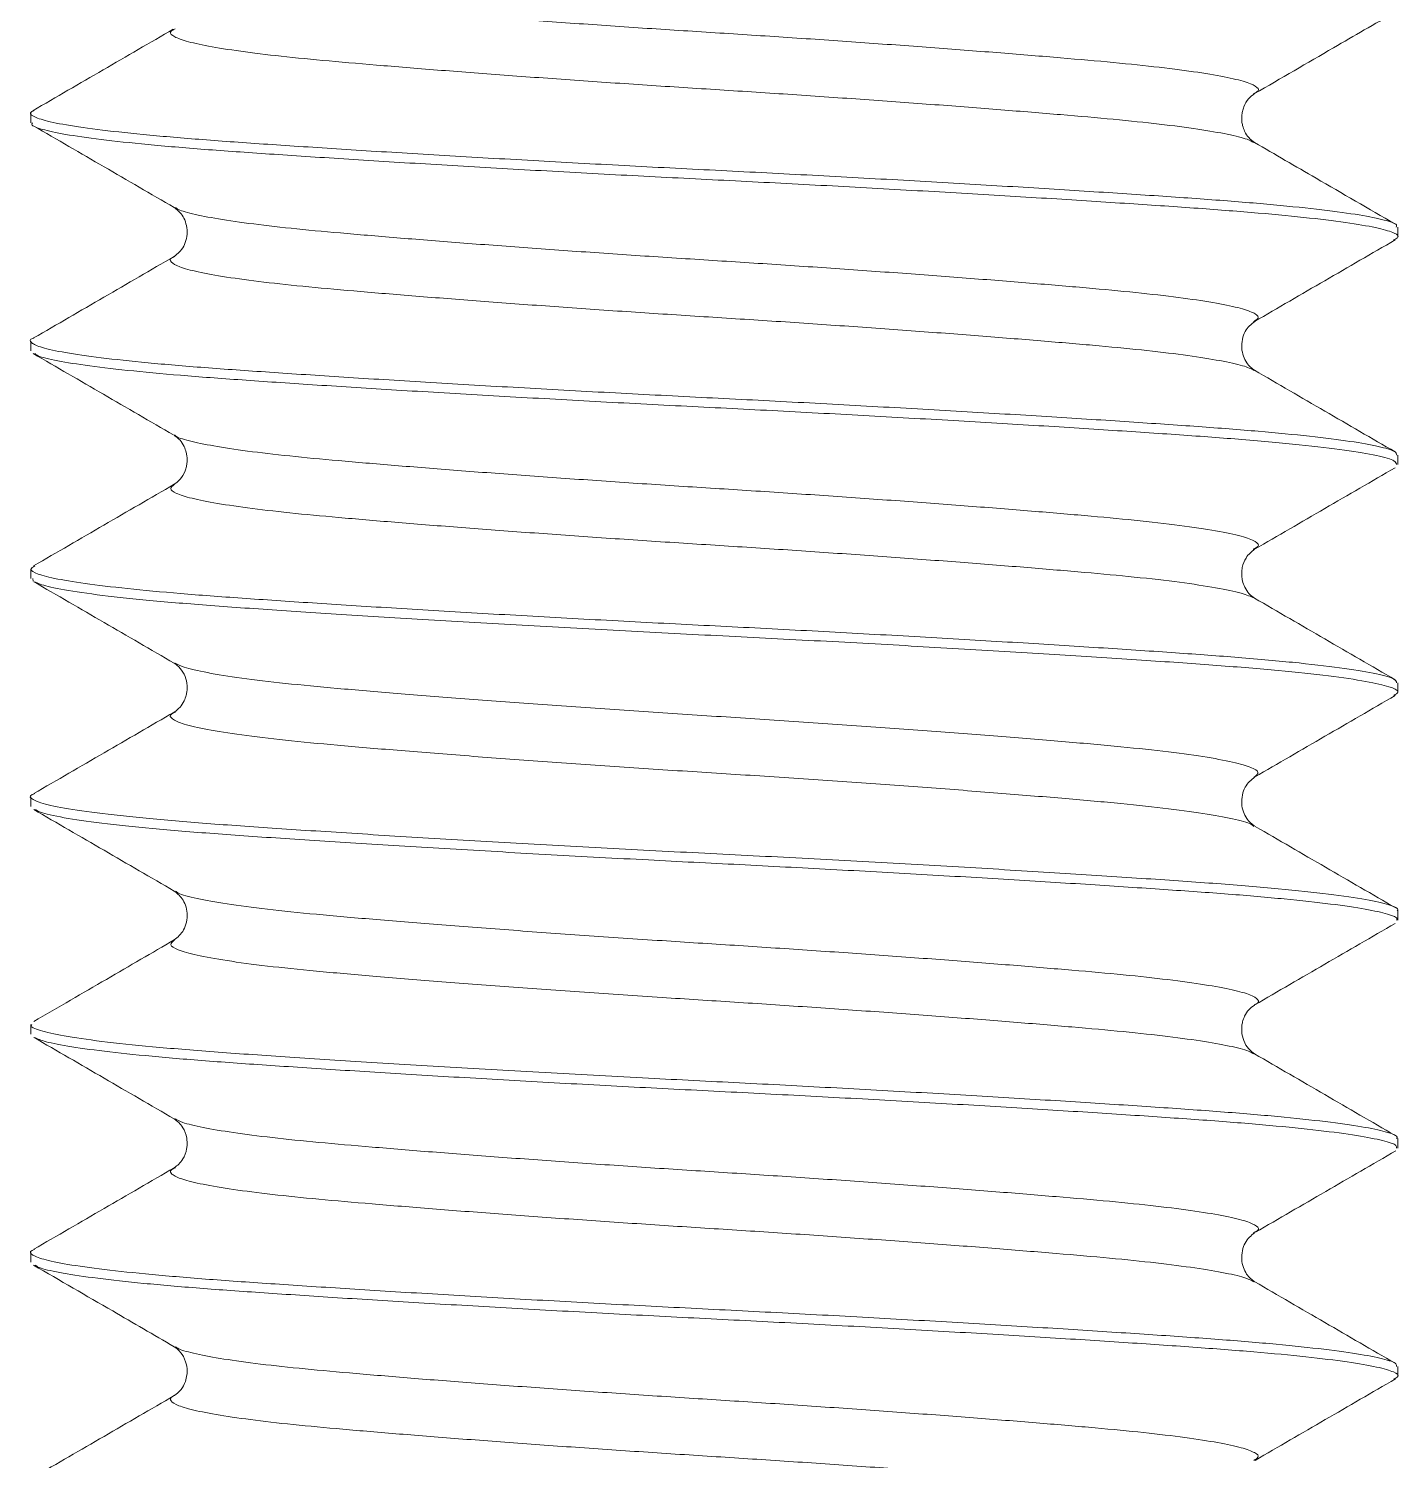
# Paper-space layout '_Back' of a CAD drawing. Header units: millimetres. Extents: x -3 to 3, y 0 to 26.5.
# Drawn here: x -3.01 to 3.01, y 13.17 to 19.46 of the extents above; entities that cross this region are included whole.
import ezdxf

# ---------------------------------------------------------------- set-up
doc = ezdxf.new("R2010")
doc.units = ezdxf.units.MM

psp = doc.layouts.new('_Back')

# ---------------------------------------------------------------- linework, layer by layer
at = {"color": 7, "linetype": 'Continuous', "lineweight": 15}
for p, q in [((-2.3703, 19.4535), (-2.3669, 19.4555)), ((-3, 19.0843), (-3, 19.0422)), ((3, 18.5422), (3, 18.5844)), ((-3, 18.0844), (-3, 18.0422)), ((-2.3678, 17.6708), (-2.3695, 17.6722)), ((3, 17.5422), (3, 17.5844)), ((-3, 17.0844), (-3, 17.0422)), ((-2.9905, 17.03), (-2.9925, 17.0422)), ((3, 16.5421), (3, 16.5844)), ((-3, 16.0843), (-3, 16.0422)), ((2.3684, 15.9541), (2.3667, 15.9554)), ((3, 15.5421), (3, 15.5843)), ((-3, 15.0844), (-3, 15.0422)), ((3, 14.5422), (3, 14.5843)), ((2.3668, 14.1709), (2.3708, 14.173)), ((-3, 14.0843), (-3, 14.0422)), ((3, 13.5422), (3, 13.5844))]:
    psp.add_line(p, q, dxfattribs=at)
at = {"color": 8, "linetype": 'Continuous', "lineweight": 15}
for points, knots in [([(2.3665, 19.1705), (2.3719, 19.1729), (2.3931, 19.1824), (2.3865, 19.198), (2.3457, 19.2194), (2.258, 19.2416), (2.1284, 19.264), (1.9596, 19.2861), (1.7568, 19.3072), (1.5229, 19.3275), (1.2599, 19.3491), (0.9707, 19.3714), (0.6628, 19.3938), (0.3449, 19.4157), (0.0236, 19.4365), (-0.2979, 19.457), (-0.6165, 19.4789), (-0.9264, 19.5012), (-1.2189, 19.5236), (-1.4861, 19.5454), (-1.7244, 19.5658), (-1.9318, 19.5867), (-2.1061, 19.6087), (-2.2409, 19.631), (-2.3322, 19.652), (-2.3573, 19.665), (-2.3684, 19.6708)], [0, 0, 0, 0, 0.014615, 0.056961, 0.099968, 0.143543, 0.187282, 0.230771, 0.27361, 0.315999, 0.359161, 0.402806, 0.446526, 0.489909, 0.532559, 0.575077, 0.618376, 0.662072, 0.705755, 0.749012, 0.79148, 0.834192, 0.87761, 0.921338, 0.964963, 1, 1, 1, 1]), ([(2.3664, 18.956), (2.3586, 18.9607), (2.3388, 18.9725), (2.2571, 18.9922), (2.1287, 19.0146), (1.9596, 19.0367), (1.7569, 19.0578), (1.5229, 19.0781), (1.2599, 19.0997), (0.9707, 19.122), (0.6628, 19.1444), (0.3449, 19.1663), (0.0236, 19.1871), (-0.2979, 19.2076), (-0.6165, 19.2295), (-0.9264, 19.2518), (-1.2189, 19.2741), (-1.4861, 19.2959), (-1.7244, 19.3164), (-1.9319, 19.3373), (-2.1059, 19.3592), (-2.2416, 19.3816), (-2.3357, 19.4039), (-2.3829, 19.4255), (-2.3944, 19.4413), (-2.3755, 19.4509), (-2.3703, 19.4535)], [0, 0, 0, 0, 0.0282941, 0.0721179, 0.1161066, 0.1598437, 0.2029273, 0.2455578, 0.2889655, 0.3328597, 0.3768293, 0.4204592, 0.463353, 0.5061136, 0.5496594, 0.593605, 0.6375363, 0.6810405, 0.7237506, 0.7667061, 0.8103719, 0.8543496, 0.8982236, 0.941584, 0.9841916, 1, 1, 1, 1]), ([(2.3663, 18.1705), (2.3741, 18.1749), (2.3946, 18.1862), (2.3794, 18.2039), (2.3254, 18.2256), (2.2256, 18.2479), (2.0845, 18.2703), (1.9057, 18.2922), (1.6938, 18.3129), (1.4515, 18.3335), (1.1806, 18.3554), (0.8852, 18.3778), (0.5736, 18.4001), (0.2544, 18.4218), (-0.0672, 18.4421), (-0.3882, 18.4631), (-0.7053, 18.4852), (-1.0112, 18.5076), (-1.2972, 18.5298), (-1.5564, 18.5513), (-1.7863, 18.5715), (-1.9845, 18.5928), (-2.1487, 18.615), (-2.2711, 18.6374), (-2.3449, 18.6561), (-2.3606, 18.6668), (-2.3659, 18.6705)], [0, 0, 0, 0, 0.026621, 0.069064, 0.112295, 0.155982, 0.199716, 0.243085, 0.285696, 0.328296, 0.371659, 0.415391, 0.459081, 0.502319, 0.544769, 0.587564, 0.63104, 0.674798, 0.718425, 0.761514, 0.803889, 0.846863, 0.890434, 0.934199, 0.977744, 1, 1, 1, 1]), ([(2.3698, 17.956), (2.3553, 17.9627), (2.3251, 17.9767), (2.2251, 17.9985), (2.0846, 18.0209), (1.9056, 18.0428), (1.6939, 18.0634), (1.4515, 18.0841), (1.1806, 18.106), (0.8852, 18.1283), (0.5736, 18.1506), (0.2544, 18.1724), (-0.0672, 18.1927), (-0.3882, 18.2137), (-0.7053, 18.2357), (-1.0112, 18.2582), (-1.2972, 18.2804), (-1.5564, 18.3019), (-1.7862, 18.3221), (-1.9846, 18.3434), (-2.1484, 18.3655), (-2.2723, 18.388), (-2.3543, 18.4101), (-2.3885, 18.4314), (-2.3922, 18.4459), (-2.3717, 18.4544), (-2.3683, 18.4558)], [0, 0, 0, 0, 0.0403297, 0.0840425, 0.1278022, 0.1711961, 0.2138319, 0.2564571, 0.2998446, 0.3436025, 0.3873181, 0.4305812, 0.4730555, 0.5158755, 0.5593766, 0.6031605, 0.6468131, 0.6899276, 0.7323273, 0.7753255, 0.8189218, 0.8627125, 0.9062831, 0.9492316, 0.9916439, 1, 1, 1, 1]), ([(2.3652, 17.1704), (2.3731, 17.1745), (2.3956, 17.186), (2.3795, 17.2042), (2.3199, 17.2275), (2.2081, 17.2513), (2.0498, 17.2751), (1.854, 17.2978), (1.6284, 17.3185), (1.3779, 17.3396), (1.0993, 17.3617), (0.7985, 17.3841), (0.4838, 17.4063), (0.1636, 17.4277), (-0.1581, 17.4479), (-0.4784, 17.4693), (-0.7932, 17.4915), (-1.0943, 17.5139), (-1.3734, 17.536), (-1.6244, 17.5571), (-1.8456, 17.5774), (-2.0344, 17.599), (-2.1882, 17.6213), (-2.2977, 17.6436), (-2.3572, 17.6603), (-2.3661, 17.6691), (-2.3678, 17.6708)], [0, 0, 0, 0, 0.0245365, 0.0697752, 0.1158811, 0.1624681, 0.2090382, 0.2550939, 0.2974799, 0.3403021, 0.3837785, 0.4275095, 0.4710813, 0.514089, 0.556428, 0.5994228, 0.6429884, 0.6867202, 0.7302043, 0.7730407, 0.8154198, 0.85857, 0.902206, 0.9459194, 0.9892973, 1, 1, 1, 1]), ([(2.3701, 16.956), (2.3538, 16.9633), (2.3202, 16.9784), (2.2075, 17.0019), (2.05, 17.0257), (1.854, 17.0484), (1.6284, 17.0691), (1.3779, 17.0902), (1.0993, 17.1123), (0.7985, 17.1347), (0.4838, 17.1569), (0.1636, 17.1783), (-0.1581, 17.1985), (-0.4784, 17.2199), (-0.7932, 17.2421), (-1.0943, 17.2645), (-1.3734, 17.2865), (-1.6244, 17.3077), (-1.8456, 17.3279), (-2.0346, 17.3496), (-2.1876, 17.3719), (-2.3001, 17.3943), (-2.3679, 17.4162), (-2.3951, 17.4364), (-2.378, 17.4496), (-2.3699, 17.4559)], [0, 0, 0, 0, 0.043968, 0.0906, 0.137215, 0.183315, 0.225742, 0.268605, 0.312123, 0.355896, 0.39951, 0.442559, 0.484939, 0.527975, 0.571582, 0.615356, 0.658882, 0.701759, 0.744179, 0.787371, 0.831049, 0.874804, 0.918224, 0.960913, 1, 1, 1, 1]), ([(2.3698, 16.1707), (2.3782, 16.1774), (2.3959, 16.1915), (2.3622, 16.2132), (2.2821, 16.2367), (2.1517, 16.2606), (1.9765, 16.2842), (1.7618, 16.3068), (1.5116, 16.3285), (1.2285, 16.3517), (0.9165, 16.3755), (0.5851, 16.3993), (0.2445, 16.4225), (-0.099, 16.4441), (-0.4413, 16.4667), (-0.7779, 16.4903), (-1.0993, 16.5142), (-1.3956, 16.5378), (-1.66, 16.5601), (-1.8901, 16.5819), (-2.0829, 16.6053), (-2.2316, 16.6291), (-2.3302, 16.6511), (-2.3558, 16.6646), (-2.3667, 16.6704)], [0, 0, 0, 0, 0.0417968, 0.0874309, 0.1338381, 0.1805345, 0.2270179, 0.2727996, 0.3180762, 0.3642127, 0.4108476, 0.4574824, 0.5036189, 0.5488956, 0.5946772, 0.6411606, 0.6878571, 0.7342642, 0.7798983, 0.8252683, 0.8715121, 0.9181795, 0.9647701, 1, 1, 1, 1]), ([(2.3667, 15.9554), (2.3635, 15.9582), (2.3518, 15.9685), (2.2799, 15.9873), (2.1523, 16.0112), (1.9763, 16.0348), (1.7619, 16.0574), (1.5116, 16.0791), (1.2285, 16.1022), (0.9165, 16.1261), (0.5851, 16.1499), (0.2445, 16.1731), (-0.099, 16.1947), (-0.4413, 16.2173), (-0.7779, 16.2409), (-1.0993, 16.2648), (-1.3956, 16.2884), (-1.66, 16.3107), (-1.8901, 16.3325), (-2.0827, 16.3558), (-2.2325, 16.3797), (-2.3353, 16.4034), (-2.3849, 16.4265), (-2.3948, 16.4432), (-2.3717, 16.4534), (-2.3657, 16.4561)], [0, 0, 0, 0, 0.017078, 0.063404, 0.11002, 0.156422, 0.202124, 0.247322, 0.293378, 0.339932, 0.386486, 0.432542, 0.47774, 0.523442, 0.569844, 0.616459, 0.662786, 0.70834, 0.753631, 0.799795, 0.846381, 0.89289, 0.938829, 0.983983, 1, 1, 1, 1]), ([(2.3693, 15.1708), (2.3716, 15.1717), (2.3917, 15.1797), (2.3891, 15.1938), (2.3583, 15.215), (2.2792, 15.237), (2.1581, 15.2595), (1.9968, 15.2816), (1.8007, 15.3031), (1.5729, 15.3232), (1.3157, 15.3447), (1.0313, 15.3668), (0.7265, 15.3893), (0.4099, 15.4113), (0.0891, 15.4324), (-0.2399, 15.4532), (-0.5736, 15.4759), (-0.9056, 15.4997), (-1.2183, 15.5235), (-1.5025, 15.5467), (-1.7539, 15.5684), (-1.9697, 15.5909), (-2.1471, 15.6145), (-2.2763, 15.6384), (-2.3496, 15.6572), (-2.3621, 15.6676), (-2.3654, 15.6704)], [0, 0, 0, 0, 0.005489, 0.047927, 0.090822, 0.134365, 0.178157, 0.221782, 0.264836, 0.307233, 0.3503, 0.393931, 0.437722, 0.481258, 0.524139, 0.566583, 0.612702, 0.659336, 0.705987, 0.752156, 0.797457, 0.843214, 0.889689, 0.936395, 0.982827, 1, 1, 1, 1]), ([(2.3659, 14.9561), (2.3617, 14.9592), (2.3478, 14.9695), (2.2778, 14.9877), (2.1585, 15.0101), (1.9967, 15.0322), (1.8007, 15.0536), (1.5729, 15.0738), (1.3157, 15.0953), (1.0313, 15.1174), (0.7265, 15.1399), (0.4099, 15.1619), (0.0891, 15.183), (-0.2399, 15.2038), (-0.5736, 15.2264), (-0.9056, 15.2502), (-1.2183, 15.2741), (-1.5025, 15.2973), (-1.7539, 15.319), (-1.9698, 15.3415), (-2.1465, 15.3651), (-2.2785, 15.389), (-2.3604, 15.4126), (-2.3959, 15.4346), (-2.3787, 15.449), (-2.3704, 15.456)], [0, 0, 0, 0, 0.019283, 0.0628, 0.106564, 0.150163, 0.19319, 0.235561, 0.278601, 0.322206, 0.36597, 0.409479, 0.452334, 0.494752, 0.540842, 0.587447, 0.63407, 0.68021, 0.725483, 0.771212, 0.817659, 0.864336, 0.91074, 0.956387, 1, 1, 1, 1]), ([(2.3708, 14.173), (2.3752, 14.1751), (2.3941, 14.1843), (2.3845, 14.1996), (2.3405, 14.2212), (2.2493, 14.2434), (2.1164, 14.2658), (1.9448, 14.2878), (1.7394, 14.3088), (1.5032, 14.3292), (1.2379, 14.3509), (0.9469, 14.3732), (0.6379, 14.3956), (0.3196, 14.4174), (-0.0018, 14.4381), (-0.3232, 14.4587), (-0.6414, 14.4806), (-0.9503, 14.503), (-1.241, 14.5253), (-1.506, 14.547), (-1.742, 14.5674), (-1.9468, 14.5884), (-2.1184, 14.6104), (-2.2497, 14.6328), (-2.3356, 14.6531), (-2.3577, 14.6654), (-2.3669, 14.6705)], [0, 0, 0, 0, 0.012975, 0.055567, 0.098878, 0.14273, 0.186713, 0.230412, 0.273427, 0.316095, 0.359555, 0.40347, 0.447427, 0.491012, 0.533832, 0.576662, 0.620253, 0.664212, 0.708124, 0.751577, 0.794238, 0.837263, 0.880968, 0.924952, 0.9688, 1, 1, 1, 1]), ([(2.3676, 13.9558), (2.358, 13.9611), (2.3354, 13.9735), (2.2485, 13.994), (2.1166, 14.0164), (1.9447, 14.0384), (1.7395, 14.0594), (1.5032, 14.0797), (1.2379, 14.1015), (0.9469, 14.1238), (0.6379, 14.1461), (0.3196, 14.168), (-0.0018, 14.1887), (-0.3232, 14.2093), (-0.6414, 14.2312), (-0.9503, 14.2536), (-1.241, 14.2759), (-1.506, 14.2976), (-1.7419, 14.3179), (-1.9469, 14.339), (-2.1181, 14.361), (-2.2506, 14.3834), (-2.3412, 14.4056), (-2.3851, 14.4272), (-2.3936, 14.4432), (-2.3723, 14.4531), (-2.3661, 14.4561)], [0, 0, 0, 0, 0.032087, 0.075689, 0.119423, 0.162875, 0.205646, 0.248072, 0.291285, 0.334951, 0.378659, 0.421997, 0.464573, 0.50716, 0.550505, 0.594214, 0.637877, 0.681084, 0.723503, 0.766284, 0.809741, 0.853476, 0.897075, 0.940132, 0.982481, 1, 1, 1, 1]), ([(2.3686, 13.1718), (2.3759, 13.1763), (2.3948, 13.1877), (2.3766, 13.2056), (2.3191, 13.2274), (2.2159, 13.2497), (2.0716, 13.2721), (1.8901, 13.2939), (1.6758, 13.3144), (1.4312, 13.3352), (1.158, 13.3571), (0.8611, 13.3795), (0.5485, 13.4018), (0.229, 13.4235), (-0.0927, 13.4437), (-0.4135, 13.4649), (-0.73, 13.4869), (-1.0346, 13.5093), (-1.3188, 13.5315), (-1.5757, 13.5529), (-1.8031, 13.5731), (-1.9988, 13.5945), (-2.1601, 13.6167), (-2.279, 13.6391), (-2.3485, 13.6573), (-2.3621, 13.6675), (-2.3663, 13.6706)], [0, 0, 0, 0, 0.027334, 0.069923, 0.113305, 0.157112, 0.200933, 0.244356, 0.286996, 0.329769, 0.373275, 0.417121, 0.460891, 0.504176, 0.546687, 0.589648, 0.633262, 0.677127, 0.720827, 0.763956, 0.806424, 0.849558, 0.89326, 0.937125, 0.980736, 1, 1, 1, 1]), ([(2.371, 12.9559), (2.371, 12.956), (2.3658, 12.9631), (2.3155, 12.978), (2.2169, 13.0003), (2.0714, 13.0226), (1.8902, 13.0445), (1.6758, 13.065), (1.4312, 13.0858), (1.158, 13.1077), (0.8611, 13.1301), (0.5485, 13.1524), (0.229, 13.174), (-0.0927, 13.1943), (-0.4135, 13.2154), (-0.73, 13.2375), (-1.0346, 13.2599), (-1.3188, 13.2821), (-1.5757, 13.3035), (-1.8031, 13.3237), (-1.9989, 13.3451), (-2.1597, 13.3673), (-2.2803, 13.3897), (-2.3589, 13.4118), (-2.3893, 13.433), (-2.3915, 13.4471), (-2.3711, 13.4551), (-2.3687, 13.4561)], [0, 0, 0, 0, 0.000647, 0.043917, 0.087611, 0.131319, 0.174629, 0.217159, 0.259821, 0.303216, 0.346948, 0.390605, 0.433778, 0.476178, 0.519029, 0.56253, 0.606281, 0.649869, 0.692887, 0.735245, 0.778267, 0.821857, 0.865607, 0.909106, 0.951952, 0.994354, 1, 1, 1, 1])]:
    psp.add_open_spline(points, degree=3, knots=knots, dxfattribs=at)
at = {"color": 7, "linetype": 'Continuous', "lineweight": 15}
for points, knots in [([(2.3712, 19.1705), (2.4868, 19.2377), (2.6923, 19.357), (2.8979, 19.4762), (2.9878, 19.5283)], [0, 0, 0, 0, 0.562532, 1, 1, 1, 1]), ([(-2.3753, 19.4535), (-2.478, 19.3938), (-2.6835, 19.2745), (-2.889, 19.1553), (-2.9918, 19.0957)], [0, 0, 0, 0, 0.499793, 1, 1, 1, 1]), ([(2.371, 18.9561), (2.3624, 18.9622), (2.347, 18.9731), (2.3281, 19.0014), (2.3188, 19.0268), (2.3157, 19.0437), (2.3145, 19.0572), (2.3144, 19.0742), (2.3175, 19.0935), (2.3261, 19.1216), (2.3462, 19.153), (2.3624, 19.1644), (2.3712, 19.1705)], [0, 0, 0, 0, 0.168405, 0.301046, 0.397656, 0.45802, 0.474609, 0.527633, 0.585696, 0.650745, 0.809244, 1, 1, 1, 1]), ([(2.9934, 18.5844), (2.9946, 18.5877), (2.9986, 18.5979), (2.9463, 18.6158), (2.8392, 18.638), (2.6754, 18.6604), (2.4634, 18.6825), (2.2085, 18.7036), (1.9144, 18.7239), (1.5838, 18.7455), (1.2202, 18.7678), (0.8331, 18.7902), (0.4335, 18.8121), (0.0297, 18.8329), (-0.3744, 18.8534), (-0.7749, 18.8753), (-1.1646, 18.8976), (-1.5322, 18.9199), (-1.8681, 18.9417), (-2.1677, 18.9622), (-2.4285, 18.983), (-2.6473, 19.005), (-2.8178, 19.0274), (-2.9363, 19.0497), (-2.9948, 19.0713), (-3.0107, 19.086), (-2.9908, 19.0944), (-2.9874, 19.0958)], [0, 0, 0, 0, 0.020579, 0.062617, 0.105208, 0.147959, 0.190466, 0.23234, 0.273775, 0.315963, 0.358623, 0.401355, 0.443758, 0.485449, 0.52701, 0.569332, 0.612041, 0.654736, 0.697018, 0.73853, 0.78028, 0.822718, 0.865459, 0.908099, 0.950241, 0.991654, 1, 1, 1, 1]), ([(2.9813, 18.5283), (2.9882, 18.5315), (3.0103, 18.5416), (2.9906, 18.5581), (2.9233, 18.5798), (2.7977, 18.6021), (2.6203, 18.6245), (2.3955, 18.6464), (2.1293, 18.6671), (1.8247, 18.6877), (1.4841, 18.7096), (1.1128, 18.732), (0.721, 18.7543), (0.3198, 18.776), (-0.0845, 18.7963), (-0.488, 18.8173), (-0.8866, 18.8394), (-1.2711, 18.8618), (-1.6307, 18.884), (-1.9565, 18.9055), (-2.2454, 18.9257), (-2.4948, 18.947), (-2.7005, 18.9692), (-2.8573, 18.9916), (-2.9564, 19.0137), (-3.0017, 19.0305), (-2.9955, 19.0398), (-2.9939, 19.0422)], [0, 0, 0, 0, 0.018646, 0.059915, 0.101947, 0.144422, 0.186942, 0.229108, 0.270539, 0.31196, 0.35412, 0.396638, 0.439116, 0.481155, 0.52243, 0.56404, 0.606309, 0.648853, 0.691269, 0.733164, 0.774367, 0.816149, 0.858511, 0.901061, 0.943398, 0.985132, 1, 1, 1, 1]), ([(-2.9878, 19.0283), (-2.885, 18.9687), (-2.6794, 18.8495), (-2.4739, 18.7302), (-2.3712, 18.6705)], [0, 0, 0, 0, 0.500207, 1, 1, 1, 1]), ([(2.9876, 18.5983), (2.8721, 18.6653), (2.6665, 18.7845), (2.4611, 18.9038), (2.3712, 18.956)], [0, 0, 0, 0, 0.562414, 1, 1, 1, 1]), ([(-2.3712, 18.6705), (-2.3591, 18.6614), (-2.334, 18.6427), (-2.3072, 18.5732), (-2.3256, 18.4924), (-2.3559, 18.4682), (-2.3713, 18.4559)], [0, 0, 0, 0, 0.233192, 0.478238, 0.734556, 1, 1, 1, 1]), ([(2.3713, 18.1706), (2.474, 18.2302), (2.6796, 18.3496), (2.8852, 18.4688), (2.9881, 18.5285)], [0, 0, 0, 0, 0.499778, 1, 1, 1, 1]), ([(-2.3716, 18.4558), (-2.4743, 18.3961), (-2.6798, 18.2768), (-2.8854, 18.1576), (-2.9882, 18.098)], [0, 0, 0, 0, 0.499793, 1, 1, 1, 1]), ([(2.3717, 17.9557), (2.3594, 17.9649), (2.334, 17.9838), (2.3072, 18.0534), (2.3257, 18.1343), (2.3561, 18.1584), (2.3716, 18.1707)], [0, 0, 0, 0, 0.232137, 0.476961, 0.733687, 1, 1, 1, 1]), ([(2.9954, 17.5844), (2.9941, 17.5897), (2.9911, 17.6019), (2.9217, 17.622), (2.7982, 17.6443), (2.6202, 17.6667), (2.3956, 17.6886), (2.1293, 17.7092), (1.8247, 17.7299), (1.4841, 17.7518), (1.1128, 17.7741), (0.721, 17.7964), (0.3198, 17.8182), (-0.0845, 17.8385), (-0.488, 17.8595), (-0.8866, 17.8815), (-1.2711, 17.904), (-1.6307, 17.9262), (-1.9565, 17.9477), (-2.2454, 17.9679), (-2.4948, 17.9892), (-2.7007, 18.0113), (-2.8564, 18.0338), (-2.9598, 18.0558), (-3.0014, 18.0772), (-3.0091, 18.0906), (-2.988, 18.0978), (-2.9875, 18.098)], [0, 0, 0, 0, 0.032235, 0.0742757, 0.1167591, 0.159288, 0.2014626, 0.2429026, 0.2843324, 0.3265007, 0.3690278, 0.411514, 0.4535618, 0.4948453, 0.5364639, 0.5787423, 0.6212945, 0.6637196, 0.7056235, 0.7468347, 0.788626, 0.8309965, 0.8735554, 0.9159011, 0.9576441, 0.9988676, 1, 1, 1, 1]), ([(-2.9902, 18.0298), (-2.8874, 17.9702), (-2.6821, 17.8511), (-2.4768, 17.7319), (-2.3741, 17.6723)], [0, 0, 0, 0, 0.500172, 1, 1, 1, 1]), ([(2.9943, 17.5422), (2.9933, 17.5476), (2.991, 17.5604), (2.9144, 17.5817), (2.7762, 17.6055), (2.5766, 17.6293), (2.3307, 17.652), (2.047, 17.6727), (1.7321, 17.6938), (1.3819, 17.7159), (1.0037, 17.7383), (0.6082, 17.7605), (0.2056, 17.7819), (-0.1988, 17.8021), (-0.6014, 17.8235), (-0.9971, 17.8457), (-1.3757, 17.8681), (-1.7264, 17.8902), (-2.042, 17.9113), (-2.3201, 17.9316), (-2.5575, 17.9532), (-2.7505, 17.9755), (-2.8892, 17.9979), (-2.9679, 18.0161), (-2.9797, 18.0264), (-2.9834, 18.0296)], [0, 0, 0, 0, 0.03472, 0.082082, 0.129937, 0.177774, 0.225085, 0.268628, 0.312618, 0.357278, 0.402199, 0.446957, 0.491137, 0.534632, 0.5788, 0.623551, 0.668472, 0.71314, 0.757145, 0.800682, 0.845008, 0.889831, 0.934734, 0.979293, 1, 1, 1, 1]), ([(2.9879, 17.5982), (2.885, 17.6578), (2.6794, 17.777), (2.4738, 17.8964), (2.3711, 17.9561)], [0, 0, 0, 0, 0.500222, 1, 1, 1, 1]), ([(-2.3711, 17.6705), (-2.3625, 17.6644), (-2.347, 17.6535), (-2.3281, 17.6251), (-2.3188, 17.5996), (-2.3157, 17.5827), (-2.3144, 17.5692), (-2.3144, 17.5522), (-2.3175, 17.5329), (-2.3262, 17.5048), (-2.3463, 17.4734), (-2.3624, 17.4622), (-2.3712, 17.456)], [0, 0, 0, 0, 0.167977, 0.300267, 0.396576, 0.456673, 0.473138, 0.52606, 0.584158, 0.649318, 0.808321, 1, 1, 1, 1]), ([(2.3712, 17.1705), (2.4739, 17.2302), (2.6795, 17.3496), (2.8851, 17.4688), (2.9879, 17.5284)], [0, 0, 0, 0, 0.499782, 1, 1, 1, 1]), ([(-2.3714, 17.4559), (-2.4742, 17.3962), (-2.6798, 17.2768), (-2.8854, 17.1576), (-2.9883, 17.0979)], [0, 0, 0, 0, 0.499773, 1, 1, 1, 1]), ([(2.3711, 16.9561), (2.3628, 16.9619), (2.3476, 16.9726), (2.3282, 17.001), (2.3182, 17.0287), (2.3147, 17.0499), (2.3144, 17.0662), (2.3152, 17.0788), (2.3188, 17.1019), (2.3359, 17.1436), (2.3578, 17.1603), (2.3711, 17.1705)], [0, 0, 0, 0, 0.164258, 0.297684, 0.400134, 0.471426, 0.511633, 0.536473, 0.584009, 0.747069, 1, 1, 1, 1]), ([(2.9943, 16.5844), (2.9933, 16.5898), (2.991, 16.6025), (2.9144, 16.6238), (2.7762, 16.6477), (2.5766, 16.6715), (2.3307, 16.6941), (2.047, 16.7149), (1.7321, 16.736), (1.3819, 16.758), (1.0037, 16.7805), (0.6082, 16.8027), (0.2056, 16.8241), (-0.1988, 16.8443), (-0.6014, 16.8657), (-0.9971, 16.8878), (-1.3757, 16.9103), (-1.7264, 16.9323), (-2.042, 16.9535), (-2.32, 16.9737), (-2.5576, 16.9954), (-2.7499, 17.0177), (-2.8914, 17.0401), (-2.9763, 17.062), (-3.0099, 17.081), (-2.9911, 17.0929), (-2.9831, 17.098)], [0, 0, 0, 0, 0.032895, 0.077768, 0.123108, 0.168431, 0.213256, 0.254511, 0.296189, 0.338503, 0.381063, 0.423468, 0.465327, 0.506536, 0.548382, 0.590782, 0.633343, 0.675663, 0.717356, 0.758604, 0.800601, 0.843069, 0.885612, 0.927829, 0.969339, 1, 1, 1, 1]), ([(-2.9878, 17.0283), (-2.885, 16.9687), (-2.6794, 16.8495), (-2.4738, 16.7301), (-2.3711, 16.6705)], [0, 0, 0, 0, 0.500219, 1, 1, 1, 1]), ([(2.9827, 16.5285), (2.9911, 16.534), (3.0107, 16.5469), (2.9691, 16.5674), (2.8689, 16.5909), (2.7048, 16.6148), (2.4846, 16.6384), (2.2147, 16.661), (1.9002, 16.6827), (1.5443, 16.7059), (1.1522, 16.7297), (0.7355, 16.7535), (0.3074, 16.7767), (-0.1244, 16.7983), (-0.5547, 16.8209), (-0.9778, 16.8445), (-1.382, 16.8684), (-1.7543, 16.892), (-2.0868, 16.9143), (-2.376, 16.9361), (-2.6183, 16.9595), (-2.8056, 16.9833), (-2.9351, 17.0066), (-2.9693, 17.0213), (-2.9857, 17.0283)], [0, 0, 0, 0, 0.034268, 0.07991, 0.126323, 0.173025, 0.219514, 0.265303, 0.310589, 0.356732, 0.403372, 0.450012, 0.496156, 0.541442, 0.587231, 0.63372, 0.680421, 0.726834, 0.772477, 0.817856, 0.864106, 0.910778, 0.957374, 1, 1, 1, 1]), ([(2.9879, 16.5982), (2.885, 16.6578), (2.6794, 16.777), (2.4739, 16.8964), (2.3711, 16.956)], [0, 0, 0, 0, 0.500217, 1, 1, 1, 1]), ([(-2.3713, 16.6705), (-2.3624, 16.6644), (-2.3462, 16.6531), (-2.3232, 16.6169), (-2.3149, 16.5835), (-2.3144, 16.5632), (-2.3146, 16.5571), (-2.3149, 16.5525), (-2.3157, 16.5439), (-2.3188, 16.5268), (-2.3281, 16.5015), (-2.347, 16.4731), (-2.3624, 16.4622), (-2.3711, 16.4561)], [0, 0, 0, 0, 0.191137, 0.349893, 0.477698, 0.504962, 0.517897, 0.526018, 0.542551, 0.6028, 0.699283, 0.831777, 1, 1, 1, 1]), ([(2.3715, 16.1707), (2.4742, 16.2304), (2.6798, 16.3498), (2.8855, 16.469), (2.9883, 16.5286)], [0, 0, 0, 0, 0.499774, 1, 1, 1, 1]), ([(-2.3712, 16.456), (-2.474, 16.3963), (-2.6795, 16.277), (-2.8851, 16.1578), (-2.9879, 16.0981)], [0, 0, 0, 0, 0.499784, 1, 1, 1, 1]), ([(2.3715, 15.9558), (2.3592, 15.9651), (2.3339, 15.984), (2.3071, 16.0536), (2.3258, 16.1344), (2.3561, 16.1584), (2.3715, 16.1707)], [0, 0, 0, 0, 0.231105, 0.475583, 0.732588, 1, 1, 1, 1]), ([(2.9965, 15.5843), (2.9976, 15.5853), (3.0073, 15.5936), (2.9666, 15.6095), (2.8696, 15.6331), (2.7046, 15.657), (2.4846, 15.6806), (2.2147, 15.7032), (1.9002, 15.7248), (1.5443, 15.748), (1.1522, 15.7719), (0.7355, 15.7957), (0.3074, 15.8189), (-0.1244, 15.8405), (-0.5547, 15.8631), (-0.9778, 15.8867), (-1.382, 15.9106), (-1.7543, 15.9342), (-2.0868, 15.9565), (-2.376, 15.9783), (-2.6181, 16.0016), (-2.8063, 16.0255), (-2.9359, 16.0492), (-2.9971, 16.0723), (-3.0115, 16.0878), (-2.9871, 16.0968), (-2.9831, 16.0982)], [0, 0, 0, 0, 0.0059256, 0.0502737, 0.0953707, 0.1407478, 0.1859185, 0.2304096, 0.2744115, 0.3192463, 0.3645637, 0.4098812, 0.4547159, 0.4987178, 0.5432089, 0.5883796, 0.6337567, 0.6788537, 0.7232018, 0.767294, 0.8122328, 0.8575818, 0.9028564, 0.9475766, 0.9915359, 1, 1, 1, 1]), ([(-2.9879, 16.0284), (-2.885, 15.9687), (-2.6794, 15.8495), (-2.4738, 15.7301), (-2.3711, 15.6705)], [0, 0, 0, 0, 0.500222, 1, 1, 1, 1]), ([(2.9945, 15.5421), (2.9961, 15.5441), (3.0032, 15.553), (2.961, 15.5692), (2.8661, 15.5912), (2.7127, 15.6137), (2.5102, 15.6358), (2.2636, 15.6573), (1.9773, 15.6774), (1.6539, 15.6989), (1.2964, 15.7211), (0.9132, 15.7435), (0.5152, 15.7655), (0.1119, 15.7866), (-0.3015, 15.8074), (-0.7211, 15.8301), (-1.1384, 15.8539), (-1.5315, 15.8777), (-1.8887, 15.9009), (-2.2048, 15.9226), (-2.4761, 15.9451), (-2.6989, 15.9687), (-2.8621, 15.9926), (-2.9579, 16.0127), (-2.9745, 16.0242), (-2.9802, 16.0282)], [0, 0, 0, 0, 0.012779, 0.056915, 0.101715, 0.14677, 0.191654, 0.235952, 0.279577, 0.323888, 0.368779, 0.413833, 0.458626, 0.502747, 0.54642, 0.593871, 0.64185, 0.689847, 0.737349, 0.783962, 0.831042, 0.878859, 0.926911, 0.974684, 1, 1, 1, 1]), ([(2.9905, 15.5965), (2.8878, 15.6561), (2.6824, 15.7752), (2.477, 15.8945), (2.3744, 15.954)], [0, 0, 0, 0, 0.500176, 1, 1, 1, 1]), ([(-2.3714, 15.6707), (-2.3591, 15.6614), (-2.3338, 15.6425), (-2.3071, 15.5729), (-2.3259, 15.4921), (-2.356, 15.4681), (-2.3714, 15.4559)], [0, 0, 0, 0, 0.230852, 0.475229, 0.732295, 1, 1, 1, 1]), ([(2.3716, 15.1707), (2.4743, 15.2304), (2.6797, 15.3497), (2.8853, 15.4689), (2.9881, 15.5285)], [0, 0, 0, 0, 0.499797, 1, 1, 1, 1]), ([(-2.371, 15.4561), (-2.4197, 15.4278), (-2.5181, 15.3706), (-2.6705, 15.2821), (-2.8286, 15.1904), (-2.9341, 15.1293), (-2.988, 15.0981)], [0, 0, 0, 0, 0.238752, 0.483196, 0.73587, 1, 1, 1, 1]), ([(2.3713, 14.956), (2.3624, 14.9622), (2.3462, 14.9735), (2.3231, 15.0096), (2.3149, 15.043), (2.3144, 15.0633), (2.3146, 15.0695), (2.3149, 15.074), (2.3157, 15.0827), (2.3188, 15.0997), (2.3281, 15.1251), (2.347, 15.1535), (2.3624, 15.1643), (2.3711, 15.1704)], [0, 0, 0, 0, 0.190924, 0.349565, 0.477338, 0.504605, 0.517543, 0.525682, 0.542243, 0.602553, 0.699105, 0.831679, 1, 1, 1, 1]), ([(2.9945, 14.5843), (2.9961, 14.5863), (3.0032, 14.5951), (2.961, 14.6114), (2.8661, 14.6334), (2.7127, 14.6559), (2.5102, 14.678), (2.2636, 14.6994), (1.9773, 14.7196), (1.6539, 14.741), (1.2964, 14.7632), (0.9132, 14.7857), (0.5152, 14.8077), (0.1119, 14.8288), (-0.3015, 14.8496), (-0.7211, 14.8722), (-1.1384, 14.896), (-1.5315, 14.9199), (-1.8888, 14.9431), (-2.2048, 14.9648), (-2.4763, 14.9873), (-2.6981, 15.0109), (-2.865, 15.0348), (-2.9644, 15.0584), (-3.0065, 15.0746), (-2.9971, 15.0832), (-2.9957, 15.0844)], [0, 0, 0, 0, 0.012412, 0.055282, 0.098798, 0.14256, 0.186157, 0.229185, 0.271558, 0.314599, 0.358202, 0.401964, 0.445472, 0.488327, 0.530747, 0.576837, 0.623441, 0.670061, 0.716201, 0.761476, 0.807206, 0.853651, 0.900326, 0.946729, 0.992377, 1, 1, 1, 1]), ([(-2.9875, 15.0282), (-2.8847, 14.9686), (-2.6792, 14.8494), (-2.4738, 14.7301), (-2.3712, 14.6705)], [0, 0, 0, 0, 0.500193, 1, 1, 1, 1]), ([(2.9935, 14.5422), (2.9943, 14.5461), (2.9966, 14.5568), (2.9399, 14.5754), (2.8281, 14.5976), (2.6603, 14.62), (2.4448, 14.642), (2.1866, 14.663), (1.8896, 14.6834), (1.5561, 14.7051), (1.1903, 14.7274), (0.8018, 14.7498), (0.4017, 14.7717), (-0.0023, 14.7923), (-0.4062, 14.8129), (-0.8063, 14.8348), (-1.1946, 14.8572), (-1.5601, 14.8795), (-1.8931, 14.9012), (-2.1897, 14.9216), (-2.4473, 14.9426), (-2.6628, 14.9646), (-2.8284, 14.987), (-2.9411, 15.0084), (-2.9708, 15.0219), (-2.9847, 15.0281)], [0, 0, 0, 0, 0.025173, 0.069551, 0.114481, 0.159545, 0.20432, 0.248396, 0.292117, 0.336647, 0.381642, 0.42668, 0.471338, 0.515214, 0.5591, 0.603765, 0.648805, 0.693797, 0.73832, 0.782034, 0.82612, 0.870901, 0.915966, 0.960892, 1, 1, 1, 1]), ([(2.9878, 14.5982), (2.8849, 14.6578), (2.6794, 14.777), (2.4739, 14.8964), (2.3712, 14.956)], [0, 0, 0, 0, 0.500206, 1, 1, 1, 1]), ([(-2.3712, 14.6705), (-2.3579, 14.6603), (-2.3361, 14.6434), (-2.3175, 14.6002), (-2.3144, 14.5695), (-2.3146, 14.5536), (-2.3177, 14.5277), (-2.3351, 14.4836), (-2.3576, 14.4664), (-2.3711, 14.4561)], [0, 0, 0, 0, 0.265866, 0.438095, 0.489571, 0.521256, 0.574357, 0.744729, 1, 1, 1, 1]), ([(2.3752, 14.173), (2.4779, 14.2327), (2.6834, 14.352), (2.8889, 14.4712), (2.9917, 14.5308)], [0, 0, 0, 0, 0.499798, 1, 1, 1, 1]), ([(-2.3712, 14.456), (-2.4739, 14.3963), (-2.6794, 14.277), (-2.885, 14.1578), (-2.9878, 14.0982)], [0, 0, 0, 0, 0.49979, 1, 1, 1, 1]), ([(2.3712, 13.956), (2.359, 13.9652), (2.3338, 13.9841), (2.3072, 14.0537), (2.3259, 14.1344), (2.3559, 14.1583), (2.3712, 14.1705)], [0, 0, 0, 0, 0.230871, 0.475193, 0.7322, 1, 1, 1, 1]), ([(2.9935, 13.5844), (2.9943, 13.5883), (2.9966, 13.599), (2.9399, 13.6175), (2.8281, 13.6397), (2.6603, 13.6622), (2.4448, 13.6842), (2.1866, 13.7052), (1.8896, 13.7255), (1.5561, 13.7473), (1.1903, 13.7696), (0.8018, 13.7919), (0.4017, 13.8138), (-0.0023, 13.8345), (-0.4062, 13.8551), (-0.8063, 13.877), (-1.1946, 13.8994), (-1.5601, 13.9217), (-1.8931, 13.9434), (-2.1897, 13.9637), (-2.4474, 13.9848), (-2.6627, 14.0068), (-2.8291, 14.0292), (-2.9432, 14.0514), (-2.9976, 14.073), (-3.0099, 14.0879), (-2.9873, 14.0966), (-2.9828, 14.0983)], [0, 0, 0, 0, 0.023759, 0.065644, 0.10805, 0.150583, 0.192843, 0.234443, 0.275708, 0.317737, 0.360204, 0.402712, 0.444861, 0.486273, 0.527694, 0.56985, 0.61236, 0.654824, 0.696846, 0.738105, 0.779715, 0.821979, 0.864513, 0.906916, 0.948793, 0.989984, 1, 1, 1, 1]), ([(-2.9882, 14.0285), (-2.8725, 13.9615), (-2.667, 13.8423), (-2.4615, 13.723), (-2.3716, 13.6707)], [0, 0, 0, 0, 0.562434, 1, 1, 1, 1]), ([(2.9826, 13.5291), (2.9895, 13.5325), (3.0103, 13.5429), (2.9872, 13.5598), (2.9154, 13.5816), (2.7856, 13.6039), (2.6042, 13.6263), (2.376, 13.6481), (2.1066, 13.6686), (1.7991, 13.6894), (1.4557, 13.7113), (1.0824, 13.7337), (0.6895, 13.756), (0.2878, 13.7777), (-0.1165, 13.7979), (-0.5198, 13.8191), (-0.9177, 13.8411), (-1.3006, 13.8636), (-1.6578, 13.8857), (-1.9808, 13.9071), (-2.2667, 13.9273), (-2.5126, 13.9487), (-2.7153, 13.9709), (-2.8653, 13.9933), (-2.9567, 14.0127), (-2.9748, 14.0241), (-2.9817, 14.0284)], [0, 0, 0, 0, 0.02095, 0.063504, 0.106847, 0.150614, 0.194396, 0.23778, 0.280385, 0.323121, 0.366589, 0.410394, 0.454125, 0.497372, 0.539847, 0.582773, 0.626347, 0.670171, 0.713831, 0.756924, 0.799357, 0.842454, 0.886116, 0.92994, 0.973512, 1, 1, 1, 1]), ([(2.9883, 13.5979), (2.8855, 13.6575), (2.6799, 13.7767), (2.4744, 13.8961), (2.3717, 13.9557)], [0, 0, 0, 0, 0.500214, 1, 1, 1, 1]), ([(-2.3715, 13.6707), (-2.3616, 13.6636), (-2.3441, 13.651), (-2.3207, 13.6124), (-2.3135, 13.5715), (-2.3156, 13.5412), (-2.3224, 13.5132), (-2.3426, 13.4767), (-2.361, 13.4634), (-2.3716, 13.4558)], [0, 0, 0, 0, 0.212982, 0.379138, 0.500429, 0.548621, 0.64811, 0.798748, 1, 1, 1, 1]), ([(2.3735, 13.1719), (2.4761, 13.2315), (2.6813, 13.3506), (2.8867, 13.4697), (2.9894, 13.5293)], [0, 0, 0, 0, 0.499837, 1, 1, 1, 1]), ([(-2.3711, 13.4561), (-2.4738, 13.3964), (-2.6793, 13.277), (-2.885, 13.1578), (-2.9878, 13.0982)], [0, 0, 0, 0, 0.499777, 1, 1, 1, 1])]:
    psp.add_open_spline(points, degree=3, knots=knots, dxfattribs=at)

doc.saveas('drawing.dxf')
